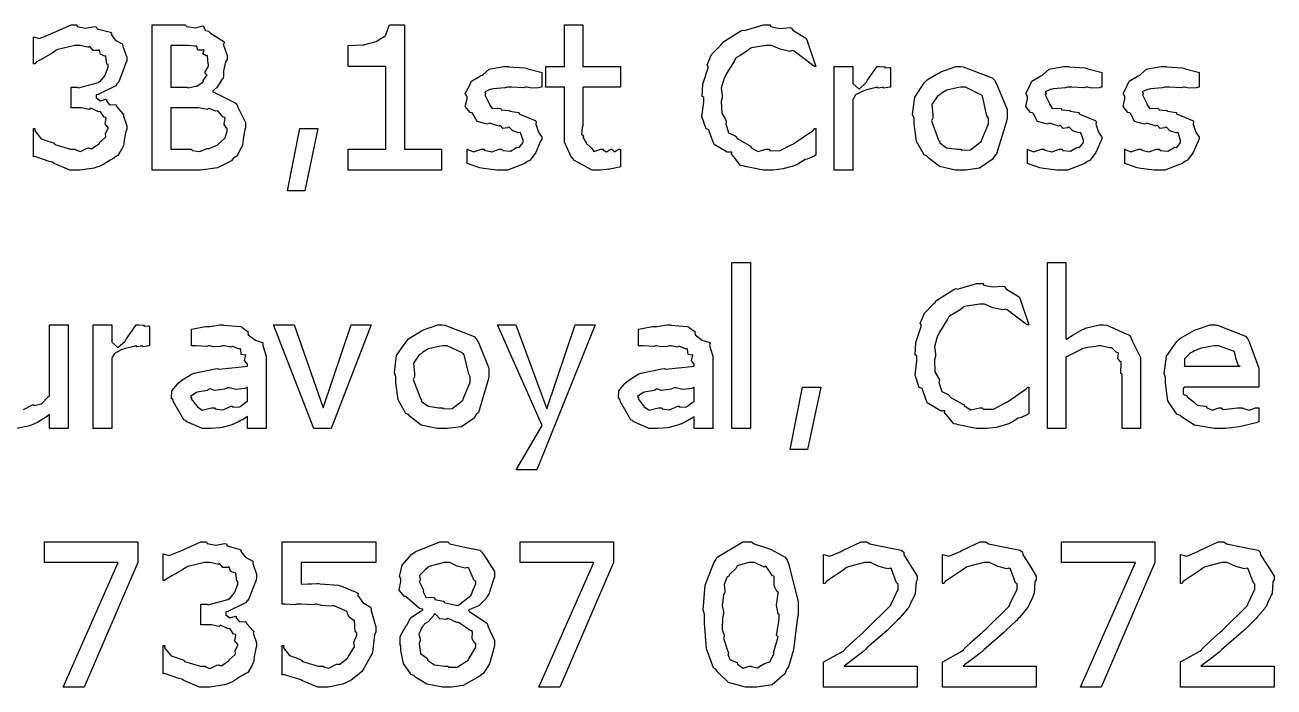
# Model space of a CAD drawing. Extents: x 0 to 23.4, y 0 to 16.5.
# Drawn here: x 19.374 to 20.075, y 1.806 to 2.178 of the extents above; entities that cross this region are included whole.
import ezdxf

# ---------------------------------------------------------------- set-up
doc = ezdxf.new("R2010")
doc.units = 0
doc.layers.get('0').update_dxf_attribs({"linetype": 'CONTINUOUS'})

msp = doc.modelspace()

# ---------------------------------------------------------------- linework, layer by layer
at = {"color": 0}
for points in [[(19.4256, 2.13286), (19.426, 2.13178), (19.4294, 2.12799), (19.4297, 2.12744), (19.4296, 2.12668), (19.4315, 2.12125), (19.4315, 2.11942), (19.431, 2.118), (19.43, 2.11344), (19.4299, 2.11083), (19.4296, 2.11008), (19.4289, 2.10867), (19.4265, 2.1046), (19.4246, 2.10357), (19.4242, 2.10314), (19.4226, 2.10221), (19.4181, 2.09928), (19.4154, 2.09819), (19.4146, 2.09793), (19.4133, 2.09754), (19.4054, 2.0964), (19.4028, 2.0964), (19.3996, 2.0964), (19.3907, 2.10004), (19.3896, 2.10075), (19.3879, 2.10118), (19.3799, 2.10406), (19.3792, 2.10379), (19.3792, 2.11963), (19.38, 2.11963), (19.3799, 2.11833), (19.3835, 2.11393), (19.3896, 2.11193), (19.3907, 2.11139), (19.3911, 2.11079), (19.3999, 2.10813), (19.4028, 2.10813), (19.4028, 2.10781), (19.4056, 2.10682), (19.4093, 2.10867), (19.41, 2.10878), (19.41, 2.10878), (19.4118, 2.10829), (19.4158, 2.11111), (19.4162, 2.11139), (19.4161, 2.1116), (19.4196, 2.11475), (19.4197, 2.11507), (19.4197, 2.11507), (19.4196, 2.11692), (19.4211, 2.11963), (19.4211, 2.1205), (19.4208, 2.12044), (19.4194, 2.12235), (19.42, 2.1256), (19.4197, 2.12592), (19.4188, 2.12614), (19.4168, 2.12901), (19.4165, 2.12918), (19.4157, 2.12901), (19.4117, 2.13086), (19.4111, 2.13092), (19.4104, 2.13043), (19.406, 2.13135), (19.4046, 2.13135), (19.4003, 2.13135), (19.4003, 2.14285), (19.4037, 2.14285), (19.4044, 2.14247), (19.4156, 2.14556), (19.4162, 2.14611), (19.4165, 2.14606), (19.4192, 2.14925), (19.4211, 2.15408), (19.4211, 2.15565), (19.4204, 2.15576), (19.4197, 2.1601), (19.4196, 2.16043), (19.419, 2.16026), (19.4168, 2.16135), (19.4162, 2.16368), (19.4158, 2.1639), (19.4154, 2.16347), (19.4126, 2.16347), (19.411, 2.16558), (19.4104, 2.16564), (19.4103, 2.16521), (19.4056, 2.16629), (19.4039, 2.16629), (19.4024, 2.16629), (19.3929, 2.16396), (19.3918, 2.16347), (19.39, 2.16217), (19.3844, 2.1589), (19.3807, 2.1569), (19.3799, 2.15608), (19.3792, 2.15608), (19.3792, 2.17106), (19.3792, 2.17106), (19.3826, 2.17014), (19.3889, 2.17279), (19.39, 2.17344), (19.3906, 2.17356), (19.4003, 2.17779), (19.4035, 2.17779), (19.4037, 2.17703), (19.4083, 2.17606), (19.4135, 2.17692), (19.4143, 2.17671), (19.4149, 2.17563), (19.4224, 2.17367), (19.4231, 2.17324), (19.4228, 2.17247), (19.4251, 2.16922), (19.429, 2.16715), (19.4293, 2.1665), (19.4293, 2.16581), (19.4315, 2.15967), (19.4315, 2.15761), (19.4308, 2.15597), (19.4271, 2.14594), (19.4262, 2.14501), (19.4253, 2.14361), (19.4154, 2.13872), (19.4143, 2.13851), (19.4143, 2.13743), (19.4144, 2.13687), (19.4167, 2.13531), (19.4196, 2.13612), (19.4201, 2.1359), (19.42, 2.13536), (19.4219, 2.13303), (19.4253, 2.13319), (19.4256, 2.13286)], [(19.4982, 2.12007), (19.4976, 2.11849), (19.4968, 2.1135), (19.4965, 2.11062), (19.4962, 2.10986), (19.4956, 2.10846), (19.4933, 2.10422), (19.4915, 2.10314), (19.491, 2.10271), (19.4903, 2.10161), (19.4831, 2.09799), (19.4824, 2.09771), (19.4811, 2.09739), (19.4731, 2.0964), (19.4704, 2.0964), (19.4458, 2.0964), (19.4458, 2.17779), (19.4643, 2.17779), (19.4653, 2.17686), (19.4703, 2.17617), (19.4742, 2.17725), (19.4747, 2.17714), (19.4746, 2.17671), (19.4757, 2.17469), (19.4774, 2.17432), (19.4774, 2.17432), (19.4785, 2.17318), (19.486, 2.16846), (19.4863, 2.16781), (19.4857, 2.16699), (19.4878, 2.16064), (19.4878, 2.15847), (19.4869, 2.15707), (19.4858, 2.15201), (19.4858, 2.14882), (19.4856, 2.14806), (19.4847, 2.14675), (19.4821, 2.14279), (19.4804, 2.14117), (19.4799, 2.14068), (19.4799, 2.14025), (19.4811, 2.13981), (19.4924, 2.13417), (19.4932, 2.13331), (19.4938, 2.13167), (19.4982, 2.12299), (19.4982, 2.12007)], [(19.6082, 2.0964), (19.5558, 2.0964), (19.5558, 2.10813), (19.5769, 2.10813), (19.5769, 2.15457), (19.5558, 2.15457), (19.5558, 2.16629), (19.5558, 2.16629), (19.564, 2.16667), (19.5647, 2.16672), (19.5651, 2.16678), (19.5715, 2.16846), (19.5719, 2.16868), (19.5719, 2.16868), (19.5731, 2.16971), (19.5764, 2.1716), (19.5767, 2.17193), (19.5767, 2.17193), (19.5788, 2.17725), (19.5789, 2.17779), (19.5874, 2.17779), (19.5874, 2.10813), (19.6082, 2.10813), (19.6082, 2.0964)], [(19.7086, 2.09814), (19.7081, 2.09793), (19.7026, 2.09694), (19.7021, 2.09685), (19.7008, 2.09674), (19.6974, 2.0964), (19.6963, 2.0964), (19.6926, 2.0964), (19.6828, 2.10183), (19.6819, 2.10292), (19.681, 2.10346), (19.6771, 2.11203), (19.6771, 2.11486), (19.6771, 2.14285), (19.6667, 2.14285), (19.6667, 2.15457), (19.6771, 2.15457), (19.6771, 2.17779), (19.6875, 2.17779), (19.6875, 2.15457), (19.7086, 2.15457), (19.7086, 2.14285), (19.6875, 2.14285), (19.6875, 2.12115), (19.6871, 2.12007), (19.6867, 2.11649), (19.6878, 2.11561), (19.6878, 2.11529), (19.6875, 2.11486), (19.6893, 2.11171), (19.6894, 2.11139), (19.6894, 2.11139), (19.6922, 2.10894), (19.6925, 2.10878), (19.6924, 2.10856), (19.6937, 2.10678), (19.6975, 2.10813), (19.6989, 2.10813), (19.6989, 2.10775), (19.7008, 2.10667), (19.7032, 2.10813), (19.704, 2.10813), (19.7039, 2.10792), (19.7053, 2.10667), (19.7074, 2.10813), (19.7082, 2.10813), (19.7086, 2.10813), (19.7086, 2.09814)], [(19.8182, 2.10487), (19.8172, 2.10411), (19.8133, 2.10249), (19.8119, 2.10232), (19.8118, 2.10206), (19.811, 2.10157), (19.8087, 2.09999), (19.8075, 2.09939), (19.8072, 2.09924), (19.8061, 2.09885), (19.8011, 2.09744), (19.8004, 2.09728), (19.7999, 2.09706), (19.7943, 2.0964), (19.7924, 2.0964), (19.7888, 2.0964), (19.7785, 2.09842), (19.7775, 2.09879), (19.776, 2.09901), (19.7708, 2.10553), (19.771, 2.10639), (19.7685, 2.10639), (19.7611, 2.11079), (19.7586, 2.11774), (19.7582, 2.11897), (19.7567, 2.11951), (19.7543, 2.12636), (19.7553, 2.1345), (19.7553, 2.13721), (19.7544, 2.13775), (19.7547, 2.14464), (19.7575, 2.1531), (19.7579, 2.15435), (19.7572, 2.15543), (19.7596, 2.16114), (19.7649, 2.1665), (19.7657, 2.16737), (19.766, 2.16808), (19.7761, 2.17453), (19.7772, 2.17497), (19.7781, 2.17469), (19.7888, 2.17779), (19.7924, 2.17779), (19.7929, 2.17692), (19.7978, 2.17589), (19.8036, 2.17638), (19.8046, 2.17606), (19.8053, 2.17492), (19.8126, 2.17036), (19.8131, 2.16954), (19.8182, 2.15457), (19.8174, 2.15457), (19.8161, 2.15539), (19.806, 2.16303), (19.805, 2.16347), (19.8036, 2.16297), (19.7981, 2.16417), (19.7933, 2.16629), (19.7918, 2.16629), (19.7904, 2.16629), (19.7821, 2.16488), (19.7814, 2.16456), (19.7801, 2.16347), (19.7758, 2.16069), (19.7736, 2.1595), (19.7731, 2.1589), (19.7725, 2.15771), (19.7681, 2.15056), (19.7676, 2.14958), (19.7667, 2.14794), (19.7651, 2.14231), (19.7657, 2.13835), (19.7657, 2.13699), (19.7651, 2.13493), (19.7654, 2.12831), (19.7675, 2.12472), (19.7679, 2.12375), (19.7676, 2.12229), (19.7692, 2.11719), (19.7729, 2.11561), (19.7736, 2.11507), (19.774, 2.1141), (19.781, 2.11019), (19.7818, 2.10986), (19.7818, 2.1091), (19.7856, 2.10688), (19.7904, 2.10813), (19.7919, 2.10813), (19.7926, 2.10726), (19.7982, 2.10736), (19.8043, 2.11051), (19.8054, 2.11094), (19.8061, 2.11139), (19.8167, 2.11865), (19.8176, 2.11963), (19.8182, 2.11963), (19.8182, 2.10487)], [(19.4774, 2.15588), (19.4772, 2.15603), (19.4768, 2.16032), (19.4767, 2.16064), (19.4761, 2.16054), (19.4742, 2.16151), (19.475, 2.1639), (19.4747, 2.16411), (19.474, 2.16374), (19.4714, 2.16368), (19.4708, 2.16581), (19.4706, 2.16585), (19.4696, 2.16596), (19.466, 2.16629), (19.4647, 2.16629), (19.4562, 2.16629), (19.4562, 2.14285), (19.4654, 2.14285), (19.4657, 2.14247), (19.4703, 2.14339), (19.4706, 2.1435), (19.4706, 2.1435), (19.474, 2.14546), (19.4743, 2.14567), (19.4743, 2.14567), (19.4743, 2.1466), (19.4765, 2.14942), (19.4767, 2.14979), (19.4765, 2.14974), (19.4754, 2.15115), (19.4774, 2.15474), (19.4774, 2.15588)], [(19.6644, 2.11376), (19.6635, 2.11219), (19.6611, 2.10628), (19.6578, 2.102), (19.6564, 2.10118), (19.6549, 2.09999), (19.6451, 2.0964), (19.6418, 2.0964), (19.6392, 2.0964), (19.6317, 2.09733), (19.6308, 2.0975), (19.6296, 2.0976), (19.6231, 2.09987), (19.6225, 2.1001), (19.6225, 2.10813), (19.6231, 2.10813), (19.6229, 2.10796), (19.626, 2.10667), (19.6306, 2.10813), (19.6321, 2.10813), (19.6322, 2.10753), (19.6363, 2.10667), (19.6404, 2.10813), (19.6418, 2.10813), (19.6425, 2.10736), (19.6468, 2.10693), (19.6503, 2.10906), (19.6508, 2.10921), (19.6508, 2.10921), (19.6518, 2.109), (19.654, 2.11176), (19.654, 2.11268), (19.654, 2.11307), (19.6525, 2.11724), (19.6522, 2.11746), (19.6513, 2.11729), (19.6481, 2.11833), (19.6463, 2.12033), (19.6456, 2.1205), (19.6451, 2.12007), (19.6426, 2.11963), (19.6411, 2.12131), (19.6406, 2.12136), (19.6403, 2.12099), (19.6356, 2.12256), (19.6351, 2.12267), (19.6338, 2.12218), (19.6282, 2.12364), (19.6258, 2.12793), (19.6254, 2.12853), (19.6243, 2.12869), (19.6215, 2.13211), (19.6225, 2.13629), (19.6225, 2.13764), (19.6225, 2.13764), (19.6215, 2.13932), (19.6238, 2.14367), (19.624, 2.14415), (19.624, 2.14415), (19.625, 2.14626), (19.6301, 2.14919), (19.631, 2.14958), (19.631, 2.14958), (19.6317, 2.15028), (19.6349, 2.15306), (19.6356, 2.15326), (19.6356, 2.15326), (19.6431, 2.15457), (19.6456, 2.15457), (19.6458, 2.15435), (19.6549, 2.15369), (19.6557, 2.15349), (19.6565, 2.15321), (19.6639, 2.15136), (19.6644, 2.1511), (19.6644, 2.14285), (19.664, 2.14285), (19.6626, 2.14253), (19.6588, 2.14225), (19.6561, 2.14285), (19.6553, 2.14285), (19.6543, 2.14247), (19.6474, 2.14285), (19.6451, 2.14285), (19.6439, 2.14247), (19.6371, 2.14199), (19.6364, 2.14176), (19.6354, 2.1415), (19.6325, 2.14019), (19.6329, 2.13926), (19.6329, 2.13894), (19.6325, 2.13851), (19.6347, 2.13406), (19.6351, 2.13374), (19.6349, 2.13331), (19.6365, 2.13097), (19.6407, 2.13112), (19.6414, 2.13092), (19.6417, 2.13026), (19.6461, 2.12972), (19.6467, 2.12961), (19.6465, 2.1295), (19.6513, 2.12864), (19.6517, 2.12853), (19.6517, 2.12799), (19.6607, 2.12418), (19.6612, 2.12354), (19.6611, 2.12213), (19.6626, 2.11762), (19.6644, 2.11475), (19.6644, 2.11376)], [(19.86, 2.14285), (19.8596, 2.14285), (19.8586, 2.14264), (19.8561, 2.14225), (19.8561, 2.14285), (19.8561, 2.14285), (19.8554, 2.14264), (19.8531, 2.14225), (19.8525, 2.14285), (19.8524, 2.14285), (19.8513, 2.14247), (19.846, 2.14122), (19.8454, 2.1409), (19.8442, 2.14051), (19.8404, 2.13851), (19.8394, 2.13661), (19.8389, 2.13612), (19.8389, 2.0964), (19.8285, 2.0964), (19.8285, 2.15457), (19.8389, 2.15457), (19.8389, 2.14611), (19.839, 2.14497), (19.8425, 2.14182), (19.8465, 2.14551), (19.8472, 2.14675), (19.8476, 2.14735), (19.8526, 2.15457), (19.8543, 2.15457), (19.8543, 2.15457), (19.8569, 2.1544), (19.8571, 2.15435), (19.8571, 2.15435), (19.8569, 2.15381), (19.8596, 2.15397), (19.86, 2.15392), (19.86, 2.14285)], [(19.9256, 2.12549), (19.925, 2.12315), (19.9196, 2.10553), (19.9185, 2.10422), (19.9172, 2.10226), (19.9101, 2.09739), (19.9022, 2.0964), (19.8996, 2.0964), (19.8965, 2.0964), (19.8876, 2.09836), (19.8817, 2.10292), (19.8804, 2.10422), (19.8789, 2.10487), (19.8746, 2.11247), (19.8733, 2.12224), (19.8733, 2.12549), (19.8724, 2.12765), (19.8738, 2.13738), (19.8792, 2.14546), (19.8804, 2.14675), (19.8812, 2.14735), (19.8883, 2.15153), (19.8967, 2.15457), (19.8996, 2.15457), (19.9008, 2.15435), (19.9172, 2.14806), (19.9185, 2.14675), (19.9196, 2.14475), (19.9256, 2.13032), (19.9256, 2.12549)], [(19.9787, 2.11376), (19.9779, 2.11219), (19.9754, 2.10628), (19.9721, 2.102), (19.9707, 2.10118), (19.9692, 2.09999), (19.9594, 2.0964), (19.9562, 2.0964), (19.9535, 2.0964), (19.946, 2.09733), (19.9451, 2.0975), (19.9439, 2.0976), (19.9375, 2.09987), (19.9369, 2.1001), (19.9369, 2.10813), (19.9374, 2.10813), (19.9372, 2.10796), (19.9403, 2.10667), (19.9449, 2.10813), (19.9464, 2.10813), (19.9467, 2.10753), (19.9506, 2.10667), (19.9549, 2.10813), (19.9562, 2.10813), (19.9568, 2.10736), (19.9611, 2.10693), (19.9646, 2.10906), (19.9651, 2.10921), (19.9651, 2.10921), (19.9661, 2.109), (19.9683, 2.11176), (19.9683, 2.11268), (19.9683, 2.11307), (19.9669, 2.11724), (19.9667, 2.11746), (19.9657, 2.11729), (19.9624, 2.11833), (19.9606, 2.12033), (19.9599, 2.1205), (19.9594, 2.12007), (19.9569, 2.11963), (19.9554, 2.12131), (19.9549, 2.12136), (19.9546, 2.12099), (19.9499, 2.12256), (19.9494, 2.12267), (19.9481, 2.12218), (19.9425, 2.12364), (19.9403, 2.12793), (19.9397, 2.12853), (19.9386, 2.12869), (19.936, 2.13211), (19.9369, 2.13629), (19.9369, 2.13764), (19.9369, 2.13764), (19.936, 2.13932), (19.9382, 2.14367), (19.9385, 2.14415), (19.9385, 2.14415), (19.9394, 2.14626), (19.9444, 2.14919), (19.9454, 2.14958), (19.9454, 2.14958), (19.946, 2.15028), (19.9492, 2.15306), (19.9499, 2.15326), (19.9499, 2.15326), (19.9574, 2.15457), (19.9599, 2.15457), (19.9603, 2.15435), (19.9693, 2.15369), (19.9701, 2.15349), (19.9708, 2.15321), (19.9782, 2.15136), (19.9787, 2.1511), (19.9787, 2.14285), (19.9783, 2.14285), (19.9771, 2.14253), (19.9731, 2.14225), (19.9706, 2.14285), (19.9697, 2.14285), (19.9688, 2.14247), (19.9618, 2.14285), (19.9594, 2.14285), (19.9582, 2.14247), (19.9514, 2.14199), (19.9508, 2.14176), (19.9497, 2.1415), (19.9468, 2.14019), (19.9474, 2.13926), (19.9474, 2.13894), (19.9469, 2.13851), (19.9492, 2.13406), (19.9494, 2.13374), (19.9493, 2.13331), (19.9508, 2.13097), (19.955, 2.13112), (19.9558, 2.13092), (19.9561, 2.13026), (19.9606, 2.12972), (19.961, 2.12961), (19.961, 2.1295), (19.9657, 2.12864), (19.966, 2.12853), (19.966, 2.12799), (19.975, 2.12418), (19.9756, 2.12354), (19.9754, 2.12213), (19.9769, 2.11762), (19.9787, 2.11475), (19.9787, 2.11376)], [(20.0333, 2.11376), (20.0325, 2.11219), (20.03, 2.10628), (20.0267, 2.102), (20.0253, 2.10118), (20.0237, 2.09999), (20.014, 2.0964), (20.0108, 2.0964), (20.0081, 2.0964), (20.0006, 2.09733), (19.9997, 2.0975), (19.9985, 2.0976), (19.9921, 2.09987), (19.9915, 2.1001), (19.9915, 2.10813), (19.9919, 2.10813), (19.9918, 2.10796), (19.9949, 2.10667), (19.9994, 2.10813), (20.001, 2.10813), (20.0012, 2.10753), (20.0051, 2.10667), (20.0094, 2.10813), (20.0108, 2.10813), (20.0114, 2.10736), (20.0157, 2.10693), (20.0192, 2.10906), (20.0197, 2.10921), (20.0197, 2.10921), (20.0207, 2.109), (20.0229, 2.11176), (20.0229, 2.11268), (20.0229, 2.11307), (20.0215, 2.11724), (20.0213, 2.11746), (20.0203, 2.11729), (20.0169, 2.11833), (20.0151, 2.12033), (20.0144, 2.1205), (20.014, 2.12007), (20.0115, 2.11963), (20.01, 2.12131), (20.0094, 2.12136), (20.0092, 2.12099), (20.0044, 2.12256), (20.004, 2.12267), (20.0026, 2.12218), (19.9971, 2.12364), (19.9949, 2.12793), (19.9943, 2.12853), (19.9932, 2.12869), (19.9906, 2.13211), (19.9915, 2.13629), (19.9915, 2.13764), (19.9915, 2.13764), (19.9906, 2.13932), (19.9928, 2.14367), (19.9931, 2.14415), (19.9931, 2.14415), (19.994, 2.14626), (19.999, 2.14919), (20, 2.14958), (20, 2.14958), (20.0006, 2.15028), (20.0038, 2.15306), (20.0044, 2.15326), (20.0044, 2.15326), (20.0119, 2.15457), (20.0144, 2.15457), (20.0149, 2.15435), (20.0237, 2.15369), (20.0247, 2.15349), (20.0254, 2.15321), (20.0328, 2.15136), (20.0333, 2.1511), (20.0333, 2.14285), (20.0329, 2.14285), (20.0317, 2.14253), (20.0276, 2.14225), (20.025, 2.14285), (20.0243, 2.14285), (20.0233, 2.14247), (20.0164, 2.14285), (20.014, 2.14285), (20.0128, 2.14247), (20.006, 2.14199), (20.0054, 2.14176), (20.0043, 2.1415), (20.0014, 2.14019), (20.0019, 2.13926), (20.0019, 2.13894), (20.0015, 2.13851), (20.0038, 2.13406), (20.004, 2.13374), (20.0039, 2.13331), (20.0054, 2.13097), (20.0096, 2.13112), (20.0104, 2.13092), (20.0107, 2.13026), (20.0151, 2.12972), (20.0156, 2.12961), (20.0156, 2.1295), (20.0203, 2.12864), (20.0206, 2.12853), (20.0206, 2.12799), (20.0296, 2.12418), (20.0301, 2.12354), (20.03, 2.12213), (20.0315, 2.11762), (20.0333, 2.11475), (20.0333, 2.11376)], [(19.9151, 2.12549), (19.9142, 2.1269), (19.9117, 2.13786), (19.911, 2.13851), (19.9097, 2.13921), (19.9021, 2.14285), (19.8996, 2.14285), (19.8975, 2.14247), (19.8917, 2.14117), (19.8885, 2.13926), (19.8878, 2.13851), (19.8864, 2.13786), (19.8833, 2.13314), (19.8838, 2.12744), (19.8838, 2.12549), (19.8831, 2.12397), (19.8871, 2.11322), (19.8878, 2.11247), (19.8876, 2.11187), (19.8915, 2.10894), (19.8975, 2.10813), (19.8996, 2.10813), (19.8999, 2.10753), (19.905, 2.10775), (19.9103, 2.11176), (19.911, 2.11247), (19.9111, 2.11301), (19.9151, 2.1224), (19.9151, 2.12549)], [(19.4878, 2.11985), (19.4874, 2.11985), (19.4861, 2.12213), (19.4868, 2.1256), (19.4867, 2.12592), (19.4857, 2.12614), (19.4829, 2.12939), (19.4824, 2.12961), (19.4815, 2.12935), (19.4778, 2.13092), (19.4774, 2.13092), (19.4768, 2.13043), (19.4717, 2.13135), (19.47, 2.13135), (19.4562, 2.13135), (19.4562, 2.10813), (19.4678, 2.10813), (19.4682, 2.10736), (19.4725, 2.10678), (19.4765, 2.10851), (19.4771, 2.10856), (19.4772, 2.10829), (19.4826, 2.11051), (19.4829, 2.11074), (19.4829, 2.111), (19.4864, 2.1141), (19.4867, 2.11442), (19.4867, 2.11442), (19.4878, 2.11849), (19.4878, 2.11985)], [(19.5388, 2.11963), (19.5314, 2.08469), (19.5217, 2.08469), (19.5286, 2.11963), (19.5388, 2.11963)], [(19.7815, 1.95133), (19.7711, 1.95133), (19.7711, 2.04443), (19.7815, 2.04443), (19.7815, 1.95133)], [(20.0004, 1.95133), (19.99, 1.95133), (19.99, 1.98193), (19.9893, 1.98226), (19.9896, 1.98833), (19.9896, 1.98888), (19.9892, 1.98882), (19.9876, 1.99056), (19.9881, 1.9936), (19.9878, 1.99388), (19.9868, 1.99414), (19.9842, 1.99658), (19.9836, 1.99669), (19.9829, 1.99658), (19.9782, 1.99778), (19.9767, 1.99778), (19.9753, 1.99744), (19.9708, 1.99675), (19.9683, 1.99631), (19.9676, 1.99604), (19.9667, 1.9955), (19.9592, 1.99181), (19.9585, 1.99126), (19.9585, 1.95133), (19.9481, 1.95133), (19.9481, 2.04443), (19.9585, 2.04443), (19.9585, 2.00168), (19.9588, 2.00157), (19.9626, 2.00385), (19.9678, 2.007), (19.9688, 2.00732), (19.9693, 2.00765), (19.9771, 2.0095), (19.9797, 2.0095), (19.9814, 2.00928), (19.994, 2.00375), (19.995, 2.00256), (19.9957, 2.0006), (20.0004, 1.99115), (20.0004, 1.98801), (20.0004, 1.95133)], [(19.9378, 1.95979), (19.9368, 1.95904), (19.9329, 1.95742), (19.9315, 1.95725), (19.9313, 1.95697), (19.9306, 1.95649), (19.9283, 1.95492), (19.9271, 1.95432), (19.9268, 1.95415), (19.9257, 1.95378), (19.9207, 1.95236), (19.92, 1.95221), (19.9194, 1.95199), (19.9139, 1.95133), (19.9119, 1.95133), (19.9082, 1.95133), (19.8981, 1.95335), (19.8971, 1.95372), (19.8956, 1.95394), (19.8904, 1.96044), (19.8906, 1.96132), (19.8881, 1.96132), (19.8807, 1.96571), (19.8782, 1.97265), (19.8778, 1.9739), (19.8762, 1.97444), (19.8739, 1.98128), (19.8749, 1.98942), (19.8749, 1.99214), (19.874, 1.99268), (19.8743, 1.99957), (19.8771, 2.00803), (19.8775, 2.00928), (19.8768, 2.01036), (19.8792, 2.01606), (19.8844, 2.02143), (19.8853, 2.02229), (19.8856, 2.023), (19.8957, 2.02946), (19.8968, 2.02989), (19.8976, 2.02962), (19.9083, 2.03271), (19.9119, 2.03271), (19.9125, 2.03185), (19.9174, 2.03082), (19.9231, 2.03131), (19.9242, 2.03097), (19.9249, 2.02983), (19.9322, 2.02528), (19.9326, 2.02447), (19.9378, 2.0095), (19.9369, 2.0095), (19.9357, 2.01031), (19.9256, 2.01796), (19.9246, 2.01839), (19.9232, 2.0179), (19.9176, 2.0191), (19.9129, 2.02121), (19.9114, 2.02121), (19.91, 2.02121), (19.9017, 2.01981), (19.901, 2.01947), (19.8997, 2.01839), (19.8954, 2.01563), (19.8932, 2.01443), (19.8926, 2.01383), (19.8921, 2.01264), (19.8876, 2.00549), (19.8872, 2.0045), (19.8863, 2.00288), (19.8847, 1.99724), (19.8853, 1.99328), (19.8853, 1.99192), (19.8847, 1.98986), (19.8849, 1.98324), (19.8871, 1.97965), (19.8875, 1.97868), (19.8872, 1.97721), (19.8888, 1.97211), (19.8925, 1.97054), (19.8931, 1.97), (19.8936, 1.96903), (19.9006, 1.96511), (19.9014, 1.96479), (19.9014, 1.96403), (19.9051, 1.96181), (19.91, 1.96306), (19.9115, 1.96306), (19.9122, 1.96218), (19.9178, 1.96229), (19.9239, 1.96544), (19.925, 1.96588), (19.9257, 1.96631), (19.9363, 1.97358), (19.9372, 1.97456), (19.9378, 1.97456), (19.9378, 1.95979)], [(19.4442, 1.99778), (19.4437, 1.99778), (19.4428, 1.99756), (19.4403, 1.99718), (19.4403, 1.99778), (19.4403, 1.99778), (19.4394, 1.99756), (19.4372, 1.99718), (19.4367, 1.99778), (19.4365, 1.99778), (19.4354, 1.9974), (19.4301, 1.99615), (19.4296, 1.99582), (19.4283, 1.99544), (19.4246, 1.99343), (19.4236, 1.99154), (19.4231, 1.99104), (19.4231, 1.95133), (19.4126, 1.95133), (19.4126, 2.0095), (19.4231, 2.0095), (19.4231, 2.00103), (19.4232, 1.99989), (19.4265, 1.99675), (19.4307, 2.00043), (19.4313, 2.00168), (19.4318, 2.00228), (19.4368, 2.0095), (19.4385, 2.0095), (19.4385, 2.0095), (19.4411, 2.00933), (19.4413, 2.00928), (19.4413, 2.00928), (19.4411, 2.00874), (19.4437, 2.0089), (19.4442, 2.00885), (19.4442, 1.99778)], [(19.5097, 1.95133), (19.4993, 1.95133), (19.4993, 1.95806), (19.4985, 1.95763), (19.4964, 1.95632), (19.4958, 1.956), (19.4956, 1.95589), (19.4946, 1.95529), (19.4915, 1.95389), (19.4913, 1.95372), (19.4906, 1.9534), (19.4857, 1.95215), (19.4851, 1.95199), (19.4837, 1.95182), (19.4787, 1.95133), (19.4772, 1.95133), (19.474, 1.95133), (19.4653, 1.95514), (19.4646, 1.95589), (19.4635, 1.95628), (19.4578, 1.96642), (19.4574, 1.96761), (19.4567, 1.96821), (19.4568, 1.97244), (19.4599, 1.97618), (19.4604, 1.97672), (19.4604, 1.97672), (19.4624, 1.97857), (19.4682, 1.98204), (19.4692, 1.98236), (19.4693, 1.98242), (19.4811, 1.98486), (19.4824, 1.98497), (19.4831, 1.98465), (19.4978, 1.98622), (19.4993, 1.98628), (19.4993, 1.98779), (19.499, 1.98774), (19.4976, 1.98947), (19.4983, 1.99246), (19.4982, 1.99278), (19.4978, 1.99251), (19.4957, 1.99289), (19.4956, 1.99582), (19.4951, 1.99604), (19.4943, 1.99599), (19.4911, 1.99735), (19.4906, 1.99735), (19.49, 1.99707), (19.4864, 1.99778), (19.4851, 1.99778), (19.4839, 1.99744), (19.4801, 1.99718), (19.4781, 1.99778), (19.4774, 1.99778), (19.4764, 1.9974), (19.4704, 1.99778), (19.4685, 1.99778), (19.4678, 1.99778), (19.4678, 2.00711), (19.4678, 2.00711), (19.4747, 2.00851), (19.4757, 2.00863), (19.4782, 2.00863), (19.4839, 2.0095), (19.4858, 2.0095), (19.4858, 2.00928), (19.4953, 2.00863), (19.496, 2.0084), (19.4961, 2.00814), (19.4996, 2.00558), (19.4994, 2.00515), (19.4997, 2.00396), (19.5038, 2.00092), (19.5076, 1.99972), (19.5079, 1.99908), (19.5078, 1.99799), (19.5097, 1.99197), (19.5097, 1.98996), (19.5097, 1.95133)], [(19.5687, 2.0095), (19.5462, 1.95133), (19.5365, 1.95133), (19.5139, 2.0095), (19.5254, 2.0095), (19.5417, 1.96306), (19.5575, 2.0095), (19.5687, 2.0095)], [(19.6347, 1.98042), (19.6342, 1.97808), (19.6288, 1.96044), (19.6276, 1.95915), (19.6264, 1.95719), (19.6193, 1.95231), (19.6114, 1.95133), (19.6087, 1.95133), (19.6057, 1.95133), (19.5968, 1.95329), (19.5908, 1.95785), (19.5896, 1.95915), (19.5881, 1.95979), (19.5838, 1.96739), (19.5825, 1.97715), (19.5825, 1.98042), (19.5817, 1.98258), (19.5829, 1.99229), (19.5885, 2.00037), (19.5896, 2.00168), (19.5906, 2.00228), (19.5975, 2.00646), (19.606, 2.0095), (19.6087, 2.0095), (19.61, 2.00928), (19.6264, 2.00299), (19.6276, 2.00168), (19.6288, 1.99968), (19.6347, 1.98525), (19.6347, 1.98042)], [(19.6944, 2.0095), (19.6617, 1.92811), (19.65, 1.92811), (19.6646, 1.95307), (19.6396, 2.0095), (19.6499, 2.0095), (19.6672, 1.9624), (19.6832, 2.0095), (19.6944, 2.0095)], [(19.7604, 1.95133), (19.75, 1.95133), (19.75, 1.95806), (19.7493, 1.95763), (19.7471, 1.95632), (19.7465, 1.956), (19.7464, 1.95589), (19.7454, 1.95529), (19.7424, 1.95389), (19.7421, 1.95372), (19.7414, 1.9534), (19.7365, 1.95215), (19.736, 1.95199), (19.7346, 1.95182), (19.7296, 1.95133), (19.7279, 1.95133), (19.7247, 1.95133), (19.7161, 1.95514), (19.7153, 1.95589), (19.7143, 1.95628), (19.7086, 1.96642), (19.7082, 1.96761), (19.7075, 1.96821), (19.7076, 1.97244), (19.7107, 1.97618), (19.7112, 1.97672), (19.7112, 1.97672), (19.7132, 1.97857), (19.7189, 1.98204), (19.7199, 1.98236), (19.7201, 1.98242), (19.7318, 1.98486), (19.7332, 1.98497), (19.7339, 1.98465), (19.7485, 1.98622), (19.75, 1.98628), (19.75, 1.98779), (19.7497, 1.98774), (19.7485, 1.98947), (19.7492, 1.99246), (19.749, 1.99278), (19.7486, 1.99251), (19.7465, 1.99289), (19.7462, 1.99582), (19.746, 1.99604), (19.745, 1.99599), (19.7418, 1.99735), (19.7414, 1.99735), (19.7408, 1.99707), (19.7371, 1.99778), (19.736, 1.99778), (19.7347, 1.99744), (19.731, 1.99718), (19.7287, 1.99778), (19.7282, 1.99778), (19.7272, 1.9974), (19.7213, 1.99778), (19.7193, 1.99778), (19.7186, 1.99778), (19.7186, 2.00711), (19.7186, 2.00711), (19.7256, 2.00851), (19.7264, 2.00863), (19.7289, 2.00863), (19.7346, 2.0095), (19.7367, 2.0095), (19.7367, 2.00928), (19.746, 2.00863), (19.7468, 2.0084), (19.7469, 2.00814), (19.7504, 2.00558), (19.7503, 2.00515), (19.7504, 2.00396), (19.7544, 2.00092), (19.7585, 1.99972), (19.7588, 1.99908), (19.7586, 1.99799), (19.7604, 1.99197), (19.7604, 1.98996), (19.7604, 1.95133)], [(20.0667, 1.97456), (20.0249, 1.97456), (20.0244, 1.97374), (20.0243, 1.97071), (20.0263, 1.96978), (20.0265, 1.96935), (20.0265, 1.96918), (20.0306, 1.96593), (20.031, 1.96565), (20.031, 1.96565), (20.0322, 1.96446), (20.0368, 1.96382), (20.0375, 1.96371), (20.0375, 1.96317), (20.0406, 1.96169), (20.0444, 1.96306), (20.0457, 1.96306), (20.0467, 1.96208), (20.0549, 1.96306), (20.0576, 1.96306), (20.0576, 1.96272), (20.0613, 1.96158), (20.065, 1.96306), (20.0663, 1.96306), (20.0667, 1.96306), (20.0667, 1.95503), (20.0653, 1.95449), (20.0574, 1.95264), (20.0565, 1.95242), (20.0547, 1.95215), (20.0478, 1.95133), (20.0454, 1.95133), (20.0418, 1.95133), (20.0307, 1.95318), (20.024, 1.95751), (20.0226, 1.95871), (20.0208, 1.95936), (20.0158, 1.9669), (20.0144, 1.97672), (20.0144, 1.97999), (20.0136, 1.98215), (20.015, 1.99197), (20.0207, 2.00017), (20.0221, 2.00146), (20.0229, 2.00211), (20.0306, 2.00646), (20.0394, 2.0095), (20.0424, 2.0095), (20.0435, 2.00928), (20.0593, 2.00319), (20.0604, 2.0019), (20.0614, 1.99994), (20.0667, 1.98529), (20.0667, 1.98042), (20.0667, 1.97456)], [(19.6243, 1.98042), (19.6235, 1.98182), (19.6208, 1.99278), (19.6203, 1.99343), (19.619, 1.99414), (19.6113, 1.99778), (19.6087, 1.99778), (19.6067, 1.9974), (19.6008, 1.9961), (19.5976, 1.99419), (19.5969, 1.99343), (19.5956, 1.99278), (19.5925, 1.98807), (19.5929, 1.98236), (19.5929, 1.98042), (19.5922, 1.97889), (19.5963, 1.96815), (19.5969, 1.96739), (19.5968, 1.96679), (19.6007, 1.96386), (19.6067, 1.96306), (19.6087, 1.96306), (19.609, 1.96246), (19.6142, 1.96268), (19.6196, 1.96669), (19.6203, 1.96739), (19.6203, 1.96793), (19.6243, 1.97732), (19.6243, 1.98042)], [(20.0563, 1.98628), (20.0554, 1.9866), (20.054, 1.99035), (20.0532, 1.99431), (20.0526, 1.99474), (20.0514, 1.99511), (20.0442, 1.99778), (20.0418, 1.99778), (20.0397, 1.9974), (20.0338, 1.99631), (20.0306, 1.9949), (20.0299, 1.99431), (20.0285, 1.99382), (20.025, 1.9905), (20.025, 1.98708), (20.0249, 1.98628), (20.0563, 1.98628)], [(19.4993, 1.96653), (19.4993, 1.97456), (19.4978, 1.97385), (19.4928, 1.97319), (19.489, 1.97418), (19.4881, 1.97412), (19.4863, 1.97353), (19.4807, 1.97276), (19.4785, 1.97358), (19.4778, 1.97347), (19.4768, 1.97271), (19.4711, 1.97174), (19.4707, 1.97151), (19.4697, 1.97103), (19.4672, 1.96924), (19.4678, 1.96838), (19.4678, 1.96804), (19.4676, 1.96793), (19.4706, 1.96436), (19.4711, 1.96414), (19.471, 1.96376), (19.4739, 1.96175), (19.479, 1.96306), (19.4808, 1.96306), (19.4811, 1.9624), (19.4854, 1.96181), (19.4901, 1.96382), (19.4908, 1.96392), (19.4911, 1.96343), (19.4949, 1.96354), (19.4986, 1.96631), (19.4993, 1.96653)], [(19.75, 1.96653), (19.75, 1.97456), (19.7486, 1.97385), (19.7435, 1.97319), (19.7399, 1.97418), (19.7387, 1.97412), (19.7371, 1.97353), (19.7314, 1.97276), (19.7292, 1.97358), (19.7286, 1.97347), (19.7276, 1.97271), (19.7218, 1.97174), (19.7214, 1.97151), (19.7206, 1.97103), (19.7181, 1.96924), (19.7186, 1.96838), (19.7186, 1.96804), (19.7185, 1.96793), (19.7213, 1.96436), (19.7218, 1.96414), (19.7217, 1.96376), (19.7246, 1.96175), (19.7299, 1.96306), (19.7317, 1.96306), (19.7319, 1.9624), (19.7361, 1.96181), (19.7408, 1.96382), (19.7415, 1.96392), (19.7419, 1.96343), (19.7457, 1.96354), (19.7494, 1.96631), (19.75, 1.96653)], [(19.821, 1.97456), (19.8135, 1.93961), (19.8038, 1.93961), (19.8107, 1.97456), (19.821, 1.97456)], [(19.4378, 1.87619), (19.4076, 1.80632), (19.3958, 1.80632), (19.4267, 1.87619), (19.3853, 1.87619), (19.3853, 1.88769), (19.4378, 1.88769), (19.4378, 1.87619)], [(19.4986, 1.84278), (19.4989, 1.84169), (19.5025, 1.83789), (19.5028, 1.83735), (19.5025, 1.83658), (19.5044, 1.83117), (19.5044, 1.82932), (19.504, 1.8279), (19.5031, 1.82335), (19.5029, 1.82075), (19.5025, 1.81999), (19.5019, 1.81858), (19.4994, 1.81451), (19.4975, 1.81347), (19.4969, 1.81304), (19.4954, 1.81213), (19.4908, 1.80919), (19.4882, 1.80811), (19.4874, 1.80783), (19.4861, 1.80746), (19.4782, 1.80632), (19.4757, 1.80632), (19.4724, 1.80632), (19.4635, 1.80994), (19.4624, 1.81065), (19.4608, 1.81108), (19.4526, 1.81396), (19.4519, 1.81369), (19.4519, 1.82954), (19.4529, 1.82954), (19.4526, 1.82824), (19.4564, 1.82383), (19.4626, 1.82183), (19.4638, 1.82129), (19.464, 1.82069), (19.4728, 1.81803), (19.4757, 1.81803), (19.4757, 1.81771), (19.4783, 1.81674), (19.4821, 1.81858), (19.4828, 1.81868), (19.4828, 1.81868), (19.4846, 1.81819), (19.4886, 1.82101), (19.489, 1.82129), (19.489, 1.8215), (19.4924, 1.82465), (19.4925, 1.82497), (19.4925, 1.82497), (19.4924, 1.82682), (19.4939, 1.82954), (19.4939, 1.8304), (19.4936, 1.83035), (19.4922, 1.83225), (19.4928, 1.8355), (19.4925, 1.83583), (19.4915, 1.83604), (19.4896, 1.83892), (19.4893, 1.83908), (19.4885, 1.83892), (19.4844, 1.84076), (19.4839, 1.84082), (19.4833, 1.84033), (19.4789, 1.84125), (19.4774, 1.84125), (19.4731, 1.84125), (19.4731, 1.85275), (19.4765, 1.85275), (19.4772, 1.85238), (19.4883, 1.85547), (19.489, 1.85601), (19.4893, 1.85596), (19.4919, 1.85915), (19.4939, 1.86399), (19.4939, 1.86556), (19.4933, 1.86567), (19.4928, 1.87001), (19.4925, 1.87033), (19.4921, 1.87017), (19.4897, 1.87125), (19.489, 1.87358), (19.4886, 1.87381), (19.4882, 1.87337), (19.4854, 1.87337), (19.4837, 1.87549), (19.4832, 1.87554), (19.4831, 1.87511), (19.4783, 1.87619), (19.4767, 1.87619), (19.4751, 1.87619), (19.4657, 1.87386), (19.4646, 1.87337), (19.4628, 1.87207), (19.4572, 1.86882), (19.4536, 1.86681), (19.4526, 1.866), (19.4519, 1.866), (19.4519, 1.88097), (19.4519, 1.88097), (19.4554, 1.88004), (19.4618, 1.88271), (19.4631, 1.88336), (19.4636, 1.88346), (19.4731, 1.88769), (19.4763, 1.88769), (19.4767, 1.88687), (19.4813, 1.88596), (19.4865, 1.88683), (19.4874, 1.88661), (19.4878, 1.88553), (19.4951, 1.88357), (19.4958, 1.88314), (19.4956, 1.88238), (19.4981, 1.87912), (19.5019, 1.87706), (19.5024, 1.87642), (19.5022, 1.87571), (19.5044, 1.86957), (19.5044, 1.86751), (19.5039, 1.86589), (19.5001, 1.85585), (19.4993, 1.85493), (19.4982, 1.85351), (19.4883, 1.84864), (19.4871, 1.84842), (19.4871, 1.84733), (19.4872, 1.84679), (19.4894, 1.84521), (19.4925, 1.84603), (19.4931, 1.84581), (19.4928, 1.84526), (19.4949, 1.84293), (19.4982, 1.8431), (19.4986, 1.84278)], [(19.5713, 1.83712), (19.5706, 1.83583), (19.5694, 1.82574), (19.569, 1.82476), (19.5683, 1.82346), (19.564, 1.81569), (19.5635, 1.815), (19.5619, 1.81381), (19.5574, 1.81022), (19.5549, 1.80886), (19.554, 1.80849), (19.5528, 1.80794), (19.5446, 1.80632), (19.5419, 1.80632), (19.5388, 1.80632), (19.5301, 1.80979), (19.5292, 1.81044), (19.5275, 1.81082), (19.5194, 1.81338), (19.5187, 1.81304), (19.5187, 1.82954), (19.5196, 1.82954), (19.5194, 1.82829), (19.5229, 1.82394), (19.5287, 1.82189), (19.5297, 1.82129), (19.5301, 1.82069), (19.5389, 1.81803), (19.5419, 1.81803), (19.5419, 1.81765), (19.545, 1.81685), (19.5488, 1.81896), (19.5493, 1.81913), (19.5493, 1.81913), (19.5511, 1.81907), (19.5553, 1.8226), (19.5558, 1.82303), (19.5557, 1.82319), (19.559, 1.82835), (19.5593, 1.82889), (19.5593, 1.82889), (19.559, 1.83149), (19.5606, 1.83539), (19.5606, 1.83669), (19.5597, 1.83724), (19.5593, 1.84358), (19.559, 1.84407), (19.5585, 1.84392), (19.5561, 1.84565), (19.5551, 1.84864), (19.5547, 1.84885), (19.5539, 1.84918), (19.5479, 1.85178), (19.5471, 1.85189), (19.5457, 1.85172), (19.541, 1.85206), (19.5382, 1.85275), (19.5374, 1.85275), (19.5364, 1.85238), (19.5293, 1.85275), (19.5269, 1.85275), (19.5258, 1.85238), (19.5204, 1.85275), (19.5187, 1.85275), (19.5187, 1.88769), (19.5713, 1.88769), (19.5713, 1.87619), (19.5293, 1.87619), (19.5293, 1.86404), (19.5293, 1.86404), (19.5331, 1.86426), (19.5343, 1.86426), (19.5343, 1.86426), (19.5354, 1.86415), (19.5382, 1.86447), (19.5392, 1.86447), (19.54, 1.86426), (19.5504, 1.86339), (19.5512, 1.86317), (19.5521, 1.86285), (19.5606, 1.85938), (19.5613, 1.85883), (19.5611, 1.85764), (19.564, 1.85368), (19.5682, 1.85107), (19.5686, 1.85015), (19.5686, 1.84912), (19.5713, 1.84017), (19.5713, 1.83712)], [(19.6379, 1.82975), (19.6374, 1.82731), (19.6351, 1.81939), (19.6317, 1.81418), (19.6304, 1.81304), (19.6279, 1.81142), (19.6203, 1.80718), (19.6139, 1.80632), (19.6117, 1.80632), (19.6087, 1.80632), (19.5999, 1.80794), (19.5938, 1.81174), (19.5926, 1.81282), (19.5911, 1.81338), (19.5868, 1.81944), (19.5854, 1.82704), (19.5854, 1.82954), (19.585, 1.82969), (19.585, 1.83458), (19.5882, 1.84039), (19.5888, 1.84125), (19.5888, 1.84125), (19.5908, 1.84506), (19.5967, 1.84901), (19.5976, 1.8495), (19.5976, 1.84993), (19.5958, 1.85032), (19.5888, 1.85644), (19.5883, 1.8571), (19.5874, 1.8571), (19.5844, 1.86057), (19.5854, 1.86561), (19.5854, 1.86729), (19.5846, 1.86828), (19.586, 1.87463), (19.5915, 1.88086), (19.5928, 1.88183), (19.5938, 1.88232), (19.6072, 1.88769), (19.6117, 1.88769), (19.6129, 1.88672), (19.6212, 1.88482), (19.6296, 1.88303), (19.6308, 1.88206), (19.6319, 1.88058), (19.6379, 1.87115), (19.6379, 1.86794), (19.6374, 1.8666), (19.6347, 1.8584), (19.634, 1.85753), (19.6332, 1.85596), (19.629, 1.85183), (19.6244, 1.85004), (19.6232, 1.8495), (19.6232, 1.84928), (19.6239, 1.84864), (19.6335, 1.84224), (19.634, 1.84147), (19.6344, 1.84011), (19.6379, 1.83236), (19.6379, 1.82975)], [(19.7047, 1.87619), (19.6746, 1.80632), (19.6628, 1.80632), (19.6936, 1.87619), (19.6522, 1.87619), (19.6522, 1.88769), (19.7047, 1.88769), (19.7047, 1.87619)], [(19.8083, 1.84711), (19.8076, 1.8425), (19.8057, 1.8271), (19.8029, 1.81771), (19.8018, 1.81608), (19.8007, 1.81364), (19.7936, 1.80757), (19.785, 1.80632), (19.7821, 1.80632), (19.7787, 1.80632), (19.7692, 1.80881), (19.7632, 1.81467), (19.7621, 1.81629), (19.7608, 1.81717), (19.7569, 1.82775), (19.7558, 1.84229), (19.7558, 1.84711), (19.755, 1.8495), (19.756, 1.86344), (19.761, 1.87608), (19.7621, 1.87771), (19.7629, 1.87924), (19.7772, 1.88769), (19.7821, 1.88769), (19.7836, 1.88672), (19.7928, 1.88368), (19.801, 1.87924), (19.8021, 1.8775), (19.8029, 1.87571), (19.8083, 1.85428), (19.8083, 1.84711)], [(19.875, 1.80632), (19.8225, 1.80632), (19.8225, 1.82021), (19.8226, 1.82042), (19.8335, 1.82639), (19.8344, 1.82736), (19.8347, 1.82781), (19.8393, 1.83208), (19.8449, 1.83708), (19.8457, 1.83778), (19.8469, 1.83903), (19.8596, 1.85146), (19.8603, 1.85232), (19.8604, 1.85286), (19.8644, 1.86128), (19.8644, 1.86404), (19.8635, 1.86481), (19.8606, 1.8724), (19.8599, 1.87294), (19.8586, 1.87256), (19.8536, 1.87403), (19.8489, 1.87619), (19.8472, 1.87619), (19.8457, 1.87619), (19.8364, 1.87369), (19.8353, 1.87315), (19.8336, 1.87181), (19.8279, 1.86817), (19.8242, 1.86546), (19.8232, 1.86447), (19.8225, 1.86447), (19.8225, 1.88075), (19.8225, 1.88075), (19.826, 1.87978), (19.8324, 1.88243), (19.8336, 1.88314), (19.834, 1.88331), (19.8436, 1.88769), (19.8468, 1.88769), (19.8485, 1.88672), (19.8576, 1.88482), (19.8661, 1.88303), (19.8675, 1.88206), (19.8675, 1.88058), (19.8714, 1.87457), (19.875, 1.86849), (19.875, 1.86643), (19.8744, 1.86535), (19.874, 1.85883), (19.8738, 1.85818), (19.8732, 1.85699), (19.8714, 1.85331), (19.8706, 1.85157), (19.8703, 1.85101), (19.8697, 1.85026), (19.8656, 1.84526), (19.8651, 1.84472), (19.8639, 1.84364), (19.8604, 1.84022), (19.8587, 1.83854), (19.8582, 1.838), (19.8568, 1.83681), (19.8469, 1.82824), (19.846, 1.82736), (19.8444, 1.82596), (19.839, 1.82167), (19.835, 1.81879), (19.834, 1.81803), (19.875, 1.81803), (19.875, 1.80632)], [(19.9418, 1.80632), (19.8893, 1.80632), (19.8893, 1.82021), (19.8894, 1.82042), (19.9001, 1.82639), (19.9013, 1.82736), (19.9015, 1.82781), (19.906, 1.83208), (19.9117, 1.83708), (19.9125, 1.83778), (19.9138, 1.83903), (19.9264, 1.85146), (19.9271, 1.85232), (19.9271, 1.85286), (19.9311, 1.86128), (19.9311, 1.86404), (19.9303, 1.86481), (19.9274, 1.8724), (19.9265, 1.87294), (19.9253, 1.87256), (19.9204, 1.87403), (19.9156, 1.87619), (19.914, 1.87619), (19.9125, 1.87619), (19.9032, 1.87369), (19.9021, 1.87315), (19.9003, 1.87181), (19.8947, 1.86817), (19.8908, 1.86546), (19.8899, 1.86447), (19.8893, 1.86447), (19.8893, 1.88075), (19.8893, 1.88075), (19.8928, 1.87978), (19.8992, 1.88243), (19.9003, 1.88314), (19.9008, 1.88331), (19.9104, 1.88769), (19.9136, 1.88769), (19.9151, 1.88672), (19.9243, 1.88482), (19.9329, 1.88303), (19.9342, 1.88206), (19.9343, 1.88058), (19.9382, 1.87457), (19.9418, 1.86849), (19.9418, 1.86643), (19.9411, 1.86535), (19.9407, 1.85883), (19.9404, 1.85818), (19.9399, 1.85699), (19.9382, 1.85331), (19.9374, 1.85157), (19.9369, 1.85101), (19.9364, 1.85026), (19.9324, 1.84526), (19.9318, 1.84472), (19.9307, 1.84364), (19.9272, 1.84022), (19.9254, 1.83854), (19.9249, 1.838), (19.9235, 1.83681), (19.9138, 1.82824), (19.9126, 1.82736), (19.9111, 1.82596), (19.9057, 1.82167), (19.9017, 1.81879), (19.9008, 1.81803), (19.9418, 1.81803), (19.9418, 1.80632)], [(20.0085, 1.87619), (19.9783, 1.80632), (19.9667, 1.80632), (19.9975, 1.87619), (19.956, 1.87619), (19.956, 1.88769), (20.0085, 1.88769), (20.0085, 1.87619)], [(20.0753, 1.80632), (20.0228, 1.80632), (20.0228, 1.82021), (20.0228, 1.82042), (20.0336, 1.82639), (20.0347, 1.82736), (20.035, 1.82781), (20.0394, 1.83208), (20.0451, 1.83708), (20.046, 1.83778), (20.0472, 1.83903), (20.0599, 1.85146), (20.0606, 1.85232), (20.0606, 1.85286), (20.0646, 1.86128), (20.0646, 1.86404), (20.0637, 1.86481), (20.0608, 1.8724), (20.06, 1.87294), (20.0587, 1.87256), (20.0539, 1.87403), (20.049, 1.87619), (20.0475, 1.87619), (20.046, 1.87619), (20.0367, 1.87369), (20.0356, 1.87315), (20.0338, 1.87181), (20.0282, 1.86817), (20.0243, 1.86546), (20.0233, 1.86447), (20.0228, 1.86447), (20.0228, 1.88075), (20.0228, 1.88075), (20.0263, 1.87978), (20.0326, 1.88243), (20.0338, 1.88314), (20.0343, 1.88331), (20.0439, 1.88769), (20.0471, 1.88769), (20.0486, 1.88672), (20.0578, 1.88482), (20.0664, 1.88303), (20.0676, 1.88206), (20.0678, 1.88058), (20.0717, 1.87457), (20.0753, 1.86849), (20.0753, 1.86643), (20.0746, 1.86535), (20.0742, 1.85883), (20.0739, 1.85818), (20.0733, 1.85699), (20.0717, 1.85331), (20.0708, 1.85157), (20.0704, 1.85101), (20.0699, 1.85026), (20.0657, 1.84526), (20.0653, 1.84472), (20.0642, 1.84364), (20.0607, 1.84022), (20.0589, 1.83854), (20.0583, 1.838), (20.0569, 1.83681), (20.0472, 1.82824), (20.0461, 1.82736), (20.0446, 1.82596), (20.0392, 1.82167), (20.0351, 1.81879), (20.0342, 1.81803), (20.0753, 1.81803), (20.0753, 1.80632)], [(19.6274, 1.86556), (19.6264, 1.8661), (19.6235, 1.87294), (19.6228, 1.87337), (19.6215, 1.87294), (19.6169, 1.87408), (19.6129, 1.87619), (19.6115, 1.87619), (19.6096, 1.87619), (19.6011, 1.87386), (19.6004, 1.87337), (19.5992, 1.87235), (19.5957, 1.86888), (19.5961, 1.86692), (19.5961, 1.86621), (19.5956, 1.86546), (19.5978, 1.861), (19.5981, 1.86057), (19.5978, 1.85981), (19.5994, 1.85682), (19.6036, 1.85661), (19.6043, 1.85622), (19.6044, 1.85547), (19.6092, 1.85449), (19.6097, 1.85428), (19.6097, 1.85368), (19.6161, 1.85226), (19.6167, 1.85211), (19.6176, 1.85226), (19.6246, 1.85769), (19.625, 1.85818), (19.625, 1.85818), (19.6257, 1.8604), (19.6274, 1.86431), (19.6274, 1.86556)], [(19.7949, 1.82542), (19.7944, 1.82563), (19.7969, 1.83365), (19.7971, 1.83453), (19.7962, 1.83539), (19.7976, 1.84418), (19.7976, 1.84711), (19.7971, 1.84717), (19.7961, 1.85221), (19.7971, 1.85883), (19.7971, 1.85969), (19.7965, 1.85969), (19.7949, 1.86317), (19.7949, 1.86806), (19.7946, 1.8686), (19.7938, 1.86871), (19.7904, 1.87397), (19.7899, 1.87424), (19.7892, 1.87354), (19.7838, 1.87619), (19.7821, 1.87619), (19.7806, 1.87619), (19.7746, 1.87457), (19.774, 1.87424), (19.7735, 1.87294), (19.7696, 1.86925), (19.7693, 1.8686), (19.7683, 1.86768), (19.7667, 1.86376), (19.7672, 1.86046), (19.7671, 1.85949), (19.7664, 1.85781), (19.7657, 1.85215), (19.7664, 1.84842), (19.7664, 1.84711), (19.7658, 1.84506), (19.7657, 1.83854), (19.7668, 1.83539), (19.7668, 1.83453), (19.7664, 1.83365), (19.7689, 1.82628), (19.7693, 1.82563), (19.7689, 1.82497), (19.77, 1.82172), (19.7735, 1.82032), (19.774, 1.81999), (19.7743, 1.81907), (19.7774, 1.81685), (19.7808, 1.81803), (19.7821, 1.81803), (19.7821, 1.81776), (19.7853, 1.817), (19.7893, 1.8195), (19.7899, 1.81976), (19.7899, 1.81972), (19.7924, 1.82036), (19.7946, 1.82476), (19.7949, 1.82542)], [(19.6274, 1.83083), (19.6269, 1.83078), (19.6254, 1.83344), (19.6256, 1.83735), (19.6251, 1.83778), (19.6242, 1.83794), (19.6181, 1.84239), (19.6171, 1.84278), (19.6168, 1.84244), (19.6122, 1.84463), (19.6117, 1.84472), (19.6108, 1.84424), (19.6072, 1.84451), (19.6049, 1.84706), (19.6042, 1.84733), (19.6035, 1.84614), (19.6006, 1.84293), (19.5986, 1.84169), (19.5982, 1.84104), (19.5972, 1.84006), (19.5954, 1.83604), (19.5961, 1.83328), (19.5961, 1.83236), (19.5956, 1.83074), (19.5963, 1.82508), (19.5997, 1.82264), (19.6004, 1.82194), (19.6003, 1.82146), (19.6042, 1.81879), (19.61, 1.81803), (19.6119, 1.81803), (19.6121, 1.81749), (19.6169, 1.81739), (19.6222, 1.82075), (19.6231, 1.82129), (19.6232, 1.82178), (19.6274, 1.82861), (19.6274, 1.83083)]]:
    msp.add_lwpolyline(points, close=True, dxfattribs=at)
msp.add_lwpolyline([(19.3736, 1.96203), (19.3782, 1.96451), (19.379, 1.96479), (19.3794, 1.96431), (19.3836, 1.96517), (19.3875, 1.96907), (19.3882, 1.96957), (19.3882, 2.0095), (19.3986, 2.0095), (19.3986, 1.95133), (19.3986, 1.95133), (19.3882, 1.95133), (19.3882, 1.95915), (19.3865, 1.95801), (19.3815, 1.95475), (19.3788, 1.95361), (19.3779, 1.95329), (19.3771, 1.95281), (19.3699, 1.95133)], dxfattribs=at)

doc.saveas('drawing.dxf')
